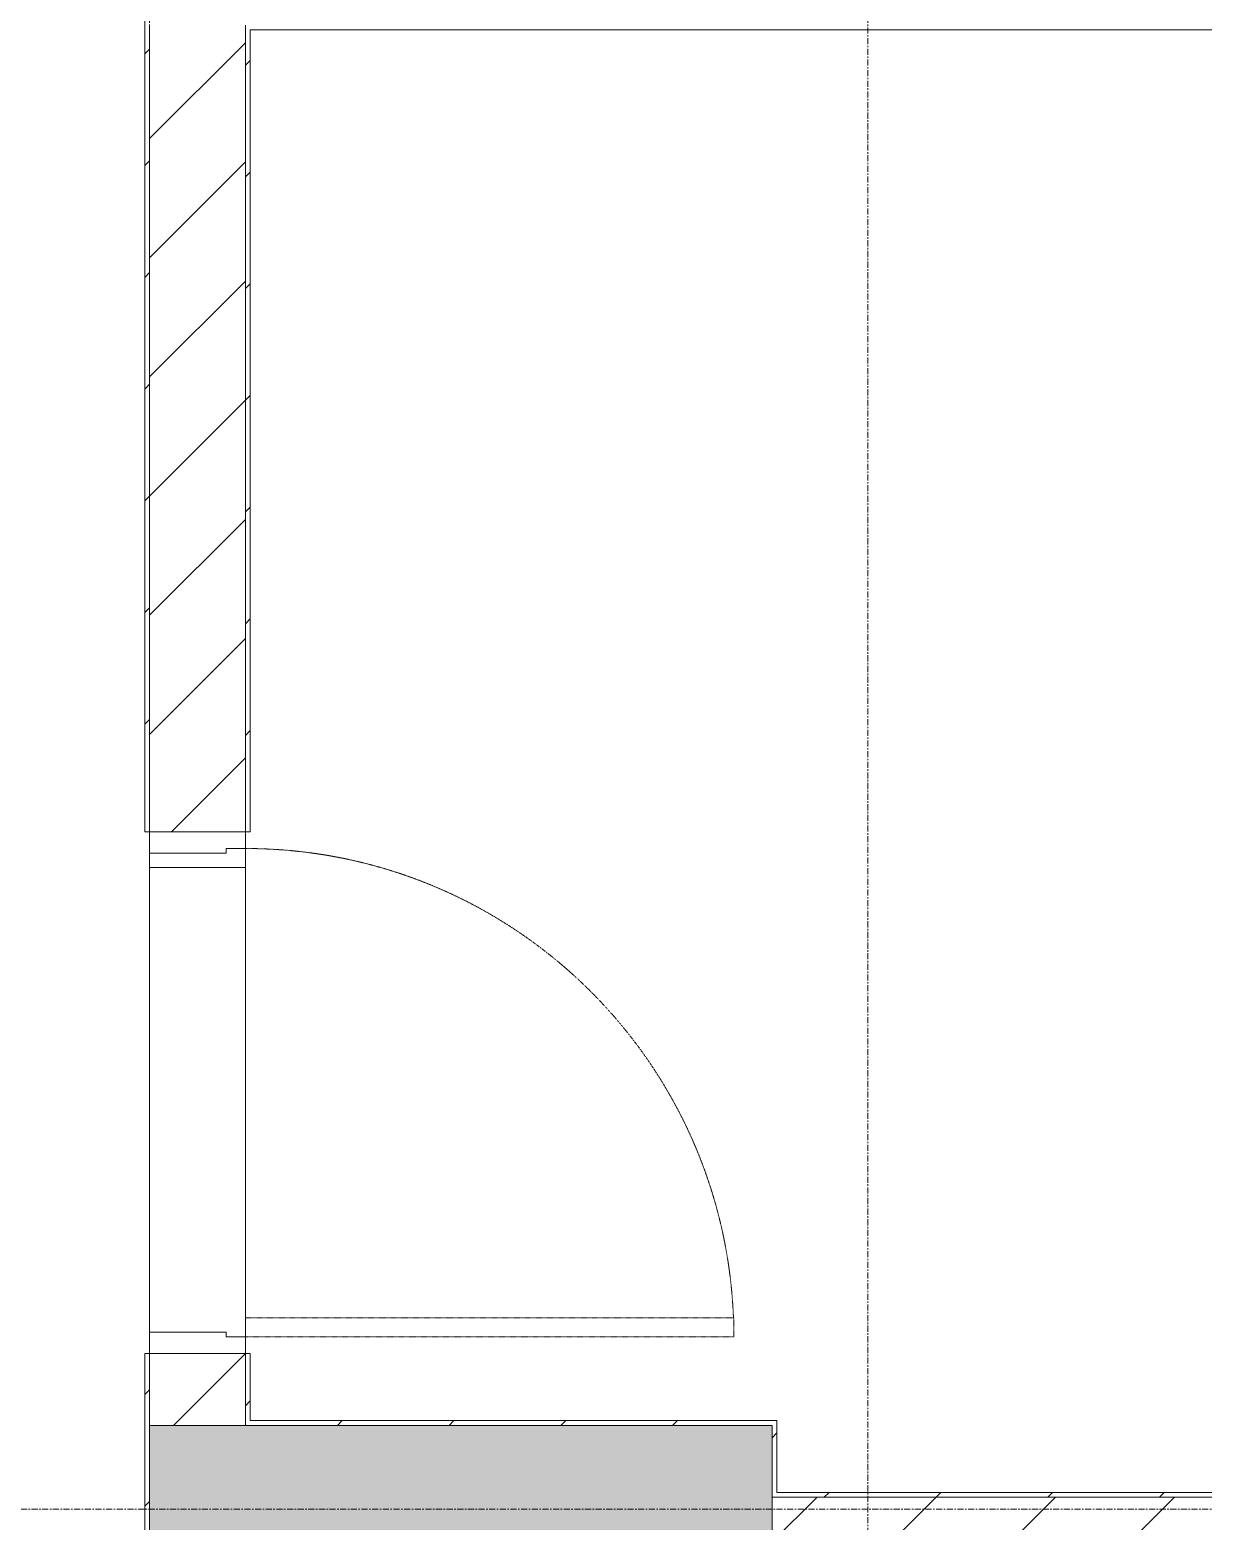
# Model space of a CAD drawing. Header units: millimetres. Extents: x 5359 to 218750, y -16347 to 109893.
# Drawn here: x 44202 to 46653, y 53512 to 56627 of the extents above; entities that cross this region are included whole.
import ezdxf

# ---------------------------------------------------------------- set-up
doc = ezdxf.new("R2010")
doc.units = ezdxf.units.MM
doc.linetypes.add('Grid Line', pattern=[22.225, 12.7, -3.175, 3.175, -3.175])
doc.linetypes.add('NET VAN', pattern=[1.06, 0.53, -0.53])
for name, color, linetype, lineweight in [('0-1', 7, 'Continuous', 5), ('A-DETL-GENF-2', 9, 'NET VAN', 9), ('A-DOOR', 31, 'Continuous', 9), ('A-DOOR-FRAM', 31, 'Continuous', 9), ('A-FLOR-1', 9, 'Continuous', 9), ('A-WALL', 113, 'Continuous', 9), ('A-WALL-3', 113, 'Continuous', 18), ('A-WALL-PATT-2', 9, 'Continuous', 9), ('A-WALL-PATT-3', 111, 'Continuous', 9), ('I-WALL-1', 53, 'Continuous', 18), ('I-WALL-3', 2, 'Continuous', 18), ('S-COLS-1', 253, 'Continuous', 5), ('S-COLS-2', 53, 'Continuous', 18), ('S-GRID-1', 1, 'Grid Line', 9)]:
    doc.layers.add(name, color=color, linetype=linetype, lineweight=lineweight)
pattern_1 = [(45, (0, 0), (-116.67262, 116.67262), [])]
pattern_2 = [(45, (0, 0), (-124.4508, 124.4508), [])]

# ---------------------------------------------------------------- blocks, each defined once
blk = doc.blocks.new('NCV_TKTC_KET CAU_rvt-1-TKCS_MB ĐỊNH VỊ CỔNG-HÀNG RÀO')
at = {"layer": 'S-COLS-1'}
blk.add_hatch(color=256, dxfattribs=at).paths.add_polyline_path([(44452.6, 53361.9), (45752.6, 53361.9), (45752.6, 53711.9), (44452.6, 53711.9), (44452.6, 53676.5)])
at = {"layer": 'S-COLS-2'}
for p, q in [((44452.6, 53711.9), (44452.6, 53361.9)), ((45752.6, 53711.9), (44452.6, 53711.9)), ((45752.6, 53361.9), (45752.6, 53711.9))]:
    blk.add_line(p, q, dxfattribs=at)
blk = doc.blocks.new('NCV_TKTC_TANG 1_rvt-1-TKCS_MB ĐỊNH VỊ CỔNG-HÀNG RÀO')
at = {"layer": 'A-WALL-PATT-2'}
h = blk.add_hatch(dxfattribs=at)
h.set_pattern_fill('FP_3', color=256, style=0, pattern_type=2)
h.set_pattern_definition(pattern_1)
h.paths.add_polyline_path([(44652.6, 53711.9), (44662.6, 53711.9), (44662.6, 53861.9), (44652.6, 53861.9)])
h.paths.add_polyline_path([(44662.6, 54951.9), (44662.6, 56636.9), (44652.6, 56635.3), (44652.6, 54951.9)])
h = blk.add_hatch(dxfattribs=at)
h.set_pattern_fill('FP_3', color=256, style=0, pattern_type=2)
h.set_pattern_definition(pattern_1)
h.paths.add_polyline_path([(45762.6, 53711.9), (45762.6, 53721.9), (44662.6, 53721.9), (44662.6, 53711.9), (45752.6, 53711.9)])
h = blk.add_hatch(dxfattribs=at)
h.set_pattern_fill('FP_3', color=256, style=0, pattern_type=2)
h.set_pattern_definition(pattern_1)
h.paths.add_polyline_path([(45752.6, 53571.9), (45762.6, 53571.9), (45762.6, 53711.9), (45752.6, 53711.9)])
h = blk.add_hatch(dxfattribs=at)
h.set_pattern_fill('FP_3', color=256, style=0, pattern_type=2)
h.set_pattern_definition(pattern_1)
h.paths.add_polyline_path([(45752.6, 53561.9), (48862.6, 53561.9), (48862.6, 53571.9), (45752.6, 53571.9)])
at = {"layer": 'A-FLOR-1'}
for p, q in [((44652.6, 54916.9), (44652.6, 53896.9)), ((44452.6, 54877.4), (44452.6, 53906.9)), ((44652.6, 54877.4), (44452.6, 54877.4)), ((44652.6, 53896.9), (44652.6, 54877.4))]:
    blk.add_line(p, q, dxfattribs=at)
at = {"layer": 'I-WALL-1'}
for p, q in [((44652.6, 56636.9), (44652.6, 54951.9)), ((44662.6, 54951.9), (44662.6, 56626.9)), ((44662.6, 56626.9), (49162.6, 56626.9)), ((44652.6, 54951.9), (44662.6, 54951.9)), ((44662.6, 53861.9), (44652.6, 53861.9)), ((44652.6, 53861.9), (44652.6, 53711.9)), ((44662.6, 53721.9), (44662.6, 53861.9)), ((44652.6, 53711.9), (44662.6, 53711.9)), ((45762.6, 53721.9), (44662.6, 53721.9)), ((44662.6, 53711.9), (45752.6, 53711.9)), ((45752.6, 53711.9), (45752.6, 53571.9)), ((45762.6, 53711.9), (45762.6, 53721.9)), ((45762.6, 53571.9), (45762.6, 53711.9)), ((45752.6, 53571.9), (45752.6, 53561.9)), ((45752.6, 53561.9), (48852.6, 53561.9)), ((48862.6, 53571.9), (45762.6, 53571.9))]:
    blk.add_line(p, q, dxfattribs=at)
blk = doc.blocks.new('FD_05 - FD_05-1000x2200mm-835434-TKCS_MB ĐỊNH VỊ CỔNG-HÀNG RÀO')
at = {"layer": 'A-DETL-GENF-2'}
for p, q in [((470, 100), (470, 1120)), ((470, 1120), (510, 1120)), ((510, 1120), (510, 100)), ((510, 100), (470, 100))]:
    blk.add_line(p, q, dxfattribs=at)
blk.add_arc((510, 100), 1020, 92.2475, 180, dxfattribs=at)
at = {"layer": 'A-DOOR-FRAM'}
for p, q in [((-510, 100), (-545, 100)), ((-545, 100), (-545, -100)), ((-510, 60), (-510, 100)), ((545, 100), (510, 100)), ((510, 100), (510, 60)), ((545, -100), (545, 100)), ((-500, 60), (-510, 60)), ((-500, -100), (-500, 60)), ((510, 60), (500, 60)), ((500, 60), (500, -100)), ((-545, -100), (-500, -100)), ((500, -100), (545, -100))]:
    blk.add_line(p, q, dxfattribs=at)

msp = doc.modelspace()

# ---------------------------------------------------------------- hatches: boundary and pattern name
at = {"layer": 'A-WALL-PATT-3'}
h = msp.add_hatch(dxfattribs=at)
h.set_pattern_fill('FP_32', color=256, style=0, pattern_type=2)
h.set_pattern_definition(pattern_1)
h.paths.add_polyline_path([(44452.6, 49151.9), (44452.6, 51761.9), (44442.6, 51761.9), (44442.6, 49151.9)])
h.paths.add_polyline_path([(44442.6, 52751.9), (44452.6, 52751.9), (44452.6, 53861.9), (44442.6, 53861.9), (44442.6, 52757.8)])
h.paths.add_polyline_path([(44442.6, 54951.9), (44452.6, 54951.9), (44452.6, 62061.9), (44442.6, 62061.9), (44442.6, 56635.3)])
h.paths.add_polyline_path([(44452.6, 63151.9), (44452.6, 63151.9), (44452.6, 70111.9), (44442.6, 70111.9), (44442.6, 63151.9)])
h = msp.add_hatch(dxfattribs=at)
h.set_pattern_fill('FP_1', color=256, style=0, pattern_type=2)
h.set_pattern_definition(pattern_2)
h.paths.add_polyline_path([(44612.6, 53711.9), (44652.6, 53711.9), (44652.6, 53861.9), (44452.6, 53861.9), (44452.6, 53711.9)])
h.paths.add_polyline_path([(44452.6, 54951.9), (44652.6, 54951.9), (44652.6, 56635.3), (44452.6, 56635.3)])
h.paths.add_polyline_path([(44452.6, 56835.3), (44652.6, 56835.3), (44652.6, 61511.9), (44452.6, 61511.9), (44452.6, 57621.5)])
h = msp.add_hatch(dxfattribs=at)
h.set_pattern_fill('FP_1', color=256, style=0, pattern_type=2)
h.set_pattern_definition(pattern_2)
h.paths.add_polyline_path([(46252.5, 53362.3), (48252.6, 53362.3), (48252.6, 53562.3), (45752.6, 53562.3), (45752.6, 53362.3), (46152.5, 53362.3)])

# ---------------------------------------------------------------- linework, layer by layer
at = {"layer": 'A-WALL'}
for p, q in [((44452.6, 56635.3), (44452.6, 54951.9)), ((44452.6, 54951.9), (44452.6, 56635.3)), ((44452.6, 53906.9), (44452.6, 54906.9)), ((44652.6, 54916.9), (44652.6, 53896.9)), ((44452.6, 53861.9), (44452.6, 53711.9)), ((44452.6, 53711.9), (44452.6, 53861.9))]:
    msp.add_line(p, q, dxfattribs=at)
at = {"layer": 'A-WALL-3'}
for p, q in [((44652.6, 54951.9), (44652.6, 56635.3)), ((44652.6, 53711.9), (44652.6, 53861.9)), ((44452.6, 53711.9), (44652.6, 53711.9)), ((48252.6, 53562.3), (45752.6, 53562.3)), ((45752.6, 53562.3), (45752.6, 53362.3))]:
    msp.add_line(p, q, dxfattribs=at)
at = {"layer": 'I-WALL-3'}
for p, q in [((44442.6, 62061.9), (44442.6, 54951.9)), ((44442.6, 54951.9), (44452.6, 54951.9)), ((44442.6, 53861.9), (44442.6, 52751.9)), ((44452.6, 53861.9), (44442.6, 53861.9)), ((44452.6, 53361.9), (44452.6, 53711.9))]:
    msp.add_line(p, q, dxfattribs=at)
at = {"layer": 'S-GRID-1'}
for p, q in [((44452.6, 13102.5), (44452.6, 80482.7)), ((45952.6, 13102.5), (45952.6, 80482.7)), ((135474.6, 53536.9), (24837.1, 53536.9))]:
    msp.add_line(p, q, dxfattribs=at)

# ---------------------------------------------------------------- block references
at = {"layer": '0-1'}
for name in ['NCV_TKTC_KET CAU_rvt-1-TKCS_MB ĐỊNH VỊ CỔNG-HÀNG RÀO', 'NCV_TKTC_TANG 1_rvt-1-TKCS_MB ĐỊNH VỊ CỔNG-HÀNG RÀO']:
    msp.add_blockref(name, (0, 0), dxfattribs=at)
at = {"layer": 'A-DOOR', "rotation": 269.9999999999999}
msp.add_blockref('FD_05 - FD_05-1000x2200mm-835434-TKCS_MB ĐỊNH VỊ CỔNG-HÀNG RÀO', (44552.6, 54406.9), dxfattribs=at)

doc.saveas('drawing.dxf')
